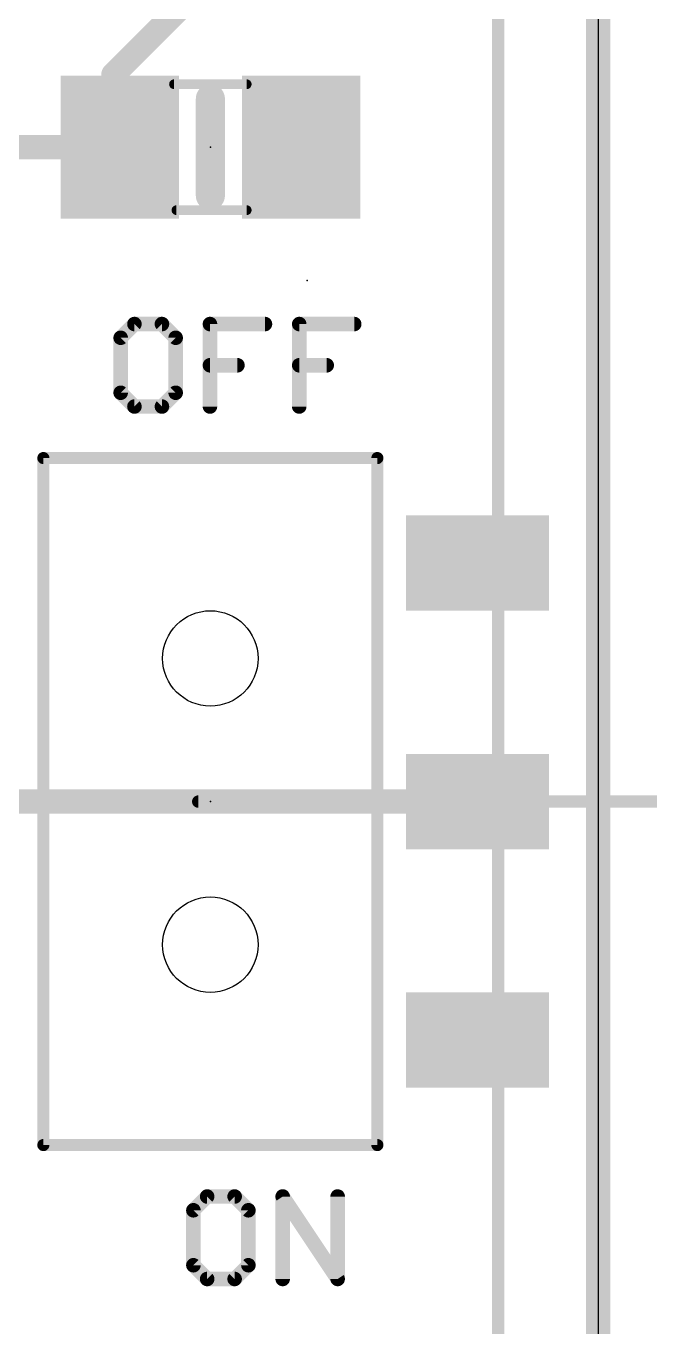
# Model space of a CAD drawing. Extents: x -7.8 to 82.2, y -8.5 to 61.7.
# Drawn here: x 58.77 to 65.31, y 15.32 to 28.96 of the extents above; entities that cross this region are included whole.
import ezdxf

# ---------------------------------------------------------------- set-up
doc = ezdxf.new("R2010")
doc.units = 0
for name, color, linetype in [('1', 12, 'CONTINUOUS'), ('16', 132, 'CONTINUOUS'), ('20', 53, 'CONTINUOUS'), ('21', 40, 'CONTINUOUS'), ('22', 6, 'CONTINUOUS'), ('23', 40, 'CONTINUOUS'), ('24', 6, 'CONTINUOUS'), ('47', 253, 'CONTINUOUS'), ('51', 253, 'CONTINUOUS')]:
    doc.layers.add(name, color=color, linetype=linetype)

# ---------------------------------------------------------------- blocks, each defined once
blk = doc.blocks.new('RECT')
blk.add_solid([(-0.5, -0.5), (0.5, -0.5), (-0.5, 0.5), (0.5, 0.5)])

msp = doc.modelspace()

# ---------------------------------------------------------------- linework, layer by layer
at = {"layer": '1', "const_width": 0.254}
for points in [[(64.77, 0), (64.77, 52.578)], [(60.706, 29.464), (59.69, 28.448)], [(59.69, 28.448), (59.69, 27.752)], [(59.69, 27.752), (59.756, 27.686)], [(59.756, 27.686), (55.626, 27.686)], [(57.906, 20.828), (63.506, 20.828)]]:
    msp.add_lwpolyline(points, dxfattribs=at)
at = {"layer": '1', "const_width": 0.127}
for points in [[(59.7535, 28.448, 1), (59.6265, 28.448)], [(59.6451, 28.4929, 1), (59.7349, 28.4031)], [(59.7349, 27.7969, 1), (59.6451, 27.7071)], [(59.6265, 27.752, 1), (59.7535, 27.752)], [(59.7111, 27.6411, 1), (59.8009, 27.7309)], [(59.756, 27.6225, 1), (59.756, 27.7495)], [(63.506, 20.7645, 1), (63.506, 20.8915)]]:
    msp.add_lwpolyline(points, format="xyb", dxfattribs=at)
at = {"layer": '16', "const_width": 0.254}
msp.add_lwpolyline([(64.77, 0), (64.77, 52.578)], dxfattribs=at)
at = {"layer": '20'}
msp.add_line((64.77, 50.038), (64.77, 2.54), dxfattribs=at)
for centre in [(60.706, 22.328), (60.706, 19.328)]:
    msp.add_circle(centre, 0.5, dxfattribs=at)
at = {"layer": '21'}
for points, const_width in [([(60.706, 28.194), (60.706, 27.178)], 0.3048), ([(59.9103, 25.8325), (59.7662, 25.6885)], 0.1524), ([(60.1984, 25.8325), (59.9103, 25.8325)], 0.1524), ([(60.3424, 25.6885), (60.1984, 25.8325)], 0.1524), ([(60.7017, 24.9682), (60.7017, 25.8325)], 0.1524), ([(60.7017, 25.8325), (61.2779, 25.8325)], 0.1524), ([(61.6372, 24.9682), (61.6372, 25.8325)], 0.1524), ([(61.6372, 25.8325), (62.2135, 25.8325)], 0.1524), ([(59.7662, 25.6885), (59.7662, 25.1123)], 0.1524), ([(60.3424, 25.1123), (60.3424, 25.6885)], 0.1524), ([(60.7017, 25.4004), (60.9898, 25.4004)], 0.1524), ([(61.6372, 25.4004), (61.9254, 25.4004)], 0.1524), ([(59.7662, 25.1123), (59.9103, 24.9682)], 0.1524), ([(60.1984, 24.9682), (60.3424, 25.1123)], 0.1524), ([(59.9103, 24.9682), (60.1984, 24.9682)], 0.1524), ([(58.956, 17.228), (58.956, 24.428)], 0.127), ([(58.956, 24.428), (62.456, 24.428)], 0.127), ([(62.456, 24.428), (62.456, 17.228)], 0.127), ([(62.456, 17.228), (58.956, 17.228)], 0.127), ([(60.6723, 16.6885), (60.5282, 16.5445)], 0.1524), ([(60.9604, 16.6885), (60.6723, 16.6885)], 0.1524), ([(61.1044, 16.5445), (60.9604, 16.6885)], 0.1524), ([(61.4637, 15.8242), (61.4637, 16.6885)], 0.1524), ([(61.4637, 16.6885), (62.0399, 15.8242)], 0.1524), ([(62.0399, 15.8242), (62.0399, 16.6885)], 0.1524), ([(60.5282, 16.5445), (60.5282, 15.9683)], 0.1524), ([(61.1044, 15.9683), (61.1044, 16.5445)], 0.1524), ([(60.5282, 15.9683), (60.6723, 15.8242)], 0.1524), ([(60.9604, 15.8242), (61.1044, 15.9683)], 0.1524), ([(60.6723, 15.8242), (60.9604, 15.8242)], 0.1524)]:
    msp.add_lwpolyline(points, dxfattribs=dict(at, const_width=const_width))
for points, const_width in [([(60.7822, 28.194, 1), (60.6298, 28.194)], 0.1524), ([(60.6298, 27.178, 1), (60.7822, 27.178)], 0.1524), ([(59.9103, 25.8706, 1), (59.9103, 25.7944)], 0.0762), ([(59.9372, 25.8056, 1), (59.8833, 25.8595)], 0.0762), ([(60.2253, 25.8595, 1), (60.1714, 25.8056)], 0.0762), ([(60.1984, 25.7944, 1), (60.1984, 25.8706)], 0.0762), ([(60.7398, 25.8325, 1), (60.6636, 25.8325)], 0.0762), ([(60.7017, 25.8706, 1), (60.7017, 25.7944)], 0.0762), ([(61.2779, 25.7944, 1), (61.2779, 25.8706)], 0.0762), ([(61.6753, 25.8325, 1), (61.5991, 25.8325)], 0.0762), ([(61.6372, 25.8706, 1), (61.6372, 25.7944)], 0.0762), ([(62.2135, 25.7944, 1), (62.2135, 25.8706)], 0.0762), ([(59.8043, 25.6885, 1), (59.7281, 25.6885)], 0.0762), ([(59.7393, 25.7154, 1), (59.7931, 25.6615)], 0.0762), ([(60.3805, 25.6885, 1), (60.3043, 25.6885)], 0.0762), ([(60.3155, 25.6615, 1), (60.3694, 25.7154)], 0.0762), ([(60.7017, 25.4385, 1), (60.7017, 25.3623)], 0.0762), ([(60.9898, 25.3623, 1), (60.9898, 25.4385)], 0.0762), ([(61.6372, 25.4385, 1), (61.6372, 25.3623)], 0.0762), ([(61.9254, 25.3623, 1), (61.9254, 25.4385)], 0.0762), ([(59.7931, 25.1392, 1), (59.7393, 25.0853)], 0.0762), ([(59.7281, 25.1123, 1), (59.8043, 25.1123)], 0.0762), ([(60.3043, 25.1123, 1), (60.3805, 25.1123)], 0.0762), ([(60.3694, 25.0853, 1), (60.3155, 25.1392)], 0.0762), ([(59.9103, 25.0063, 1), (59.9103, 24.9301)], 0.0762), ([(59.8833, 24.9413, 1), (59.9372, 24.9951)], 0.0762), ([(60.1714, 24.9951, 1), (60.2253, 24.9413)], 0.0762), ([(60.1984, 24.9301, 1), (60.1984, 25.0063)], 0.0762), ([(60.6636, 24.9682, 1), (60.7398, 24.9682)], 0.0762), ([(61.5991, 24.9682, 1), (61.6753, 24.9682)], 0.0762), ([(58.9878, 24.428, 1), (58.9243, 24.428)], 0.0635), ([(58.956, 24.4597, 1), (58.956, 24.3963)], 0.0635), ([(62.4878, 24.428, 1), (62.4243, 24.428)], 0.0635), ([(62.456, 24.3963, 1), (62.456, 24.4597)], 0.0635), ([(58.956, 17.2598, 1), (58.956, 17.1963)], 0.0635), ([(58.9243, 17.228, 1), (58.9878, 17.228)], 0.0635), ([(62.4243, 17.228, 1), (62.4878, 17.228)], 0.0635), ([(62.456, 17.1963, 1), (62.456, 17.2598)], 0.0635), ([(60.6723, 16.7266, 1), (60.6723, 16.6504)], 0.0762), ([(60.6992, 16.6616, 1), (60.6453, 16.7155)], 0.0762), ([(60.9873, 16.7155, 1), (60.9334, 16.6616)], 0.0762), ([(60.9604, 16.6504, 1), (60.9604, 16.7266)], 0.0762), ([(61.4954, 16.7097, 1), (61.432, 16.6674)], 0.0762), ([(61.5018, 16.6885, 1), (61.4256, 16.6885)], 0.0762), ([(62.078, 16.6885, 1), (62.0018, 16.6885)], 0.0762), ([(60.5663, 16.5445, 1), (60.4901, 16.5445)], 0.0762), ([(60.5013, 16.5714, 1), (60.5551, 16.5175)], 0.0762), ([(61.1425, 16.5445, 1), (61.0663, 16.5445)], 0.0762), ([(61.0775, 16.5175, 1), (61.1314, 16.5714)], 0.0762), ([(60.5551, 15.9952, 1), (60.5013, 15.9413)], 0.0762), ([(60.4901, 15.9683, 1), (60.5663, 15.9683)], 0.0762), ([(61.0663, 15.9683, 1), (61.1425, 15.9683)], 0.0762), ([(61.1314, 15.9413, 1), (61.0775, 15.9952)], 0.0762), ([(60.6723, 15.8623, 1), (60.6723, 15.7861)], 0.0762), ([(60.6453, 15.7973, 1), (60.6992, 15.8511)], 0.0762), ([(60.9334, 15.8511, 1), (60.9873, 15.7973)], 0.0762), ([(60.9604, 15.7861, 1), (60.9604, 15.8623)], 0.0762), ([(61.4256, 15.8242, 1), (61.5018, 15.8242)], 0.0762), ([(62.0018, 15.8242, 1), (62.078, 15.8242)], 0.0762), ([(62.0082, 15.8031, 1), (62.0716, 15.8453)], 0.0762)]:
    msp.add_lwpolyline(points, format="xyb", dxfattribs=dict(at, const_width=const_width))
at = {"layer": '22', "const_width": 0.127}
msp.add_lwpolyline([(63.722, 4.989), (63.722, 47.589)], dxfattribs=at)
at = {"layer": '23'}
for p in [(60.706, 27.686), (60.706, 20.828)]:
    msp.add_point(p, dxfattribs=at)
at = {"layer": '24'}
msp.add_point((61.722, 26.289), dxfattribs=at)
at = {"layer": '47', "const_width": 0.13}
msp.add_lwpolyline([(60.579, 20.828), (78.277, 20.828)], dxfattribs=at)
at = {"layer": '47', "const_width": 0.065}
msp.add_lwpolyline([(60.579, 20.8605, 1), (60.579, 20.7955)], format="xyb", dxfattribs=at)
at = {"layer": '51', "const_width": 0.1016}
for points in [[(60.325, 28.346), (61.087, 28.346)], [(60.35, 27.026), (61.087, 27.026)]]:
    msp.add_lwpolyline(points, dxfattribs=at)
at = {"layer": '51', "const_width": 0.0508}
for points in [[(60.325, 28.3714, 1), (60.325, 28.3206)], [(61.087, 28.3206, 1), (61.087, 28.3714)], [(60.35, 27.0514, 1), (60.35, 27.0006)], [(61.087, 27.0006, 1), (61.087, 27.0514)]]:
    msp.add_lwpolyline(points, format="xyb", dxfattribs=at)

# ---------------------------------------------------------------- block references
at = {"layer": '1', "xscale": 1.24, "yscale": 1.5}
for p in [(59.756, 27.686), (61.656, 27.686)]:
    msp.add_blockref('RECT', p, dxfattribs=at)
at = {"layer": '1', "yscale": 1.5, "rotation": 90}
for p in [(63.506, 23.328), (63.506, 20.828), (63.506, 18.328)]:
    msp.add_blockref('RECT', p, dxfattribs=at)
at = {"layer": '51', "xscale": 0.7501, "yscale": 1.4501}
for p in [(59.9888, 27.6872), (61.4367, 27.6872)]:
    msp.add_blockref('RECT', p, dxfattribs=at)

doc.saveas('drawing.dxf')
